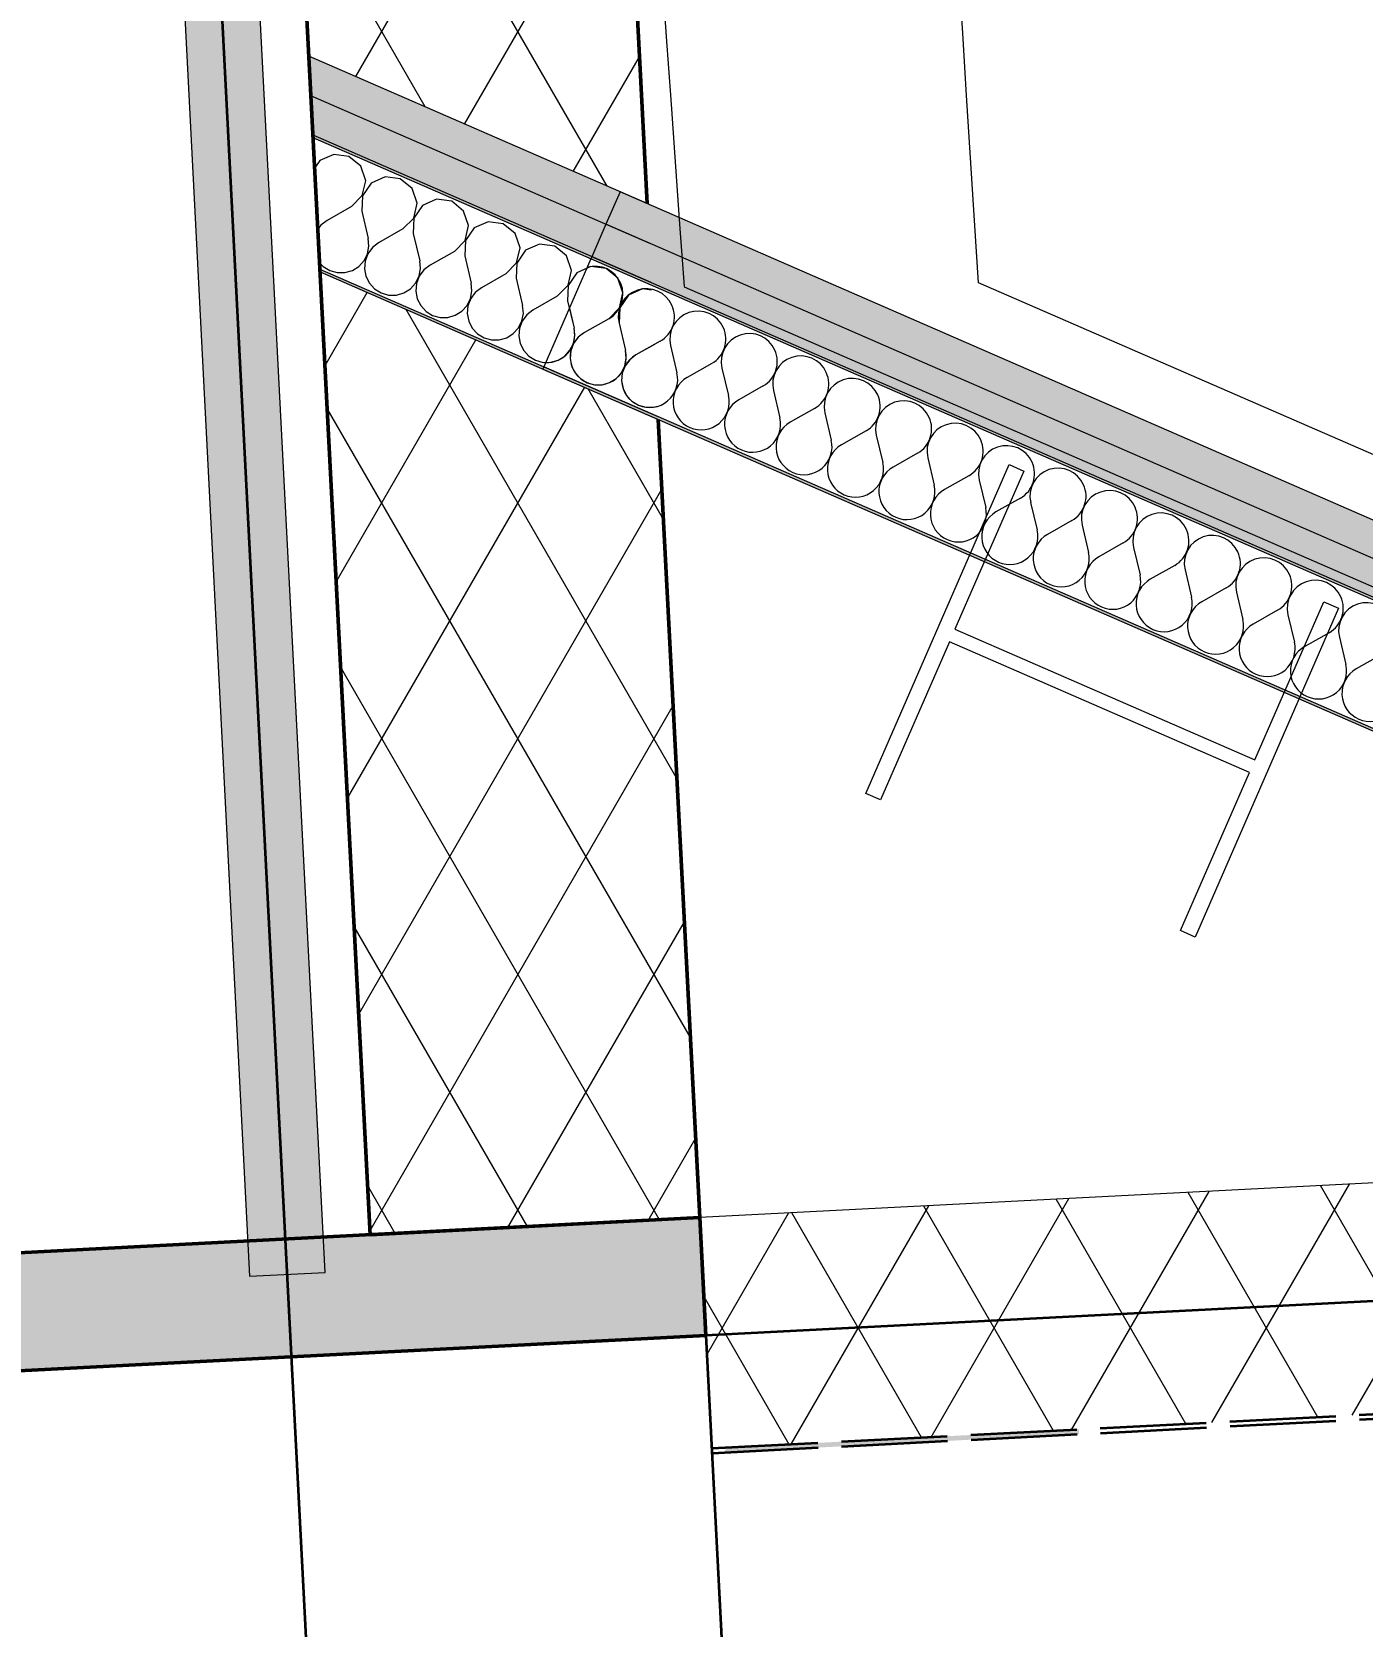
# Model space of a CAD drawing. Header units: millimetres. Extents: x -99530 to 90294, y -97212 to 56397.
# Drawn here: x -45297 to -44733, y -60276 to -59600 of the extents above; entities that cross this region are included whole.
import ezdxf
from ezdxf.enums import TextEntityAlignment as Align

# ---------------------------------------------------------------- set-up
doc = ezdxf.new("R2010")
doc.units = ezdxf.units.MM
doc.header["$MEASUREMENT"] = 0
doc.linetypes.add('Hidden Line', pattern=[55, 45, -10])
for name, color, linetype, lineweight in [('0_Pen_No__150', 7, 'Continuous', 0), ('A-25-M_Wall_Int_Pen_No__193', 7, 'Continuous', 18), ('A-25-M_Wall_Int_Pen_No__195', 7, 'Continuous', 35), ('A-25-M_Wall_Int_Pen_No__4', 7, 'Continuous', 20), ('COLUMN.IFC Import_Pen_No__2', 8, 'Continuous', 15), ('New_A-20-M_Floor_Slab_Pen_No__89', 8, 'Continuous', 20), ('New_A-25-M_Curtain_Wall_Pen_No__1', 7, 'Continuous', 13), ('New_A-25-M_Wall_Ext_Pen_No__1', 7, 'Continuous', 13), ('New_A-25-M_Wall_Ext_Pen_No__150', 7, 'Continuous', 0), ('New_A-25-M_Wall_Int_Pen_No__1', 7, 'Continuous', 13), ('New_A-25-M_Wall_Int_Pen_No__150', 7, 'Continuous', 0), ('New_A-95-D_Dim_Grid.Dim_Pen_No__4', 7, 'Continuous', 20), ('New_ArchiCAD Zone Stamps_Pen_No__6', 7, 'Continuous', 35)]:
    doc.layers.add(name, color=color, linetype=linetype, lineweight=lineweight)
for name, color, linetype in [('A-25-M_Wall_Ext', 7, 'Continuous'), ('A-25-M_Wall_Int', 7, 'Continuous'), ('COLUMN.IFC Import', 7, 'Continuous'), ('New_A-05-M_Gross_Int_Circulation', 7, 'Continuous'), ('New_A-20-M_Floor_Slab', 7, 'Continuous'), ('New_A-20-M_Hard_Landscape', 7, 'Continuous'), ('New_A-25-M_Curtain_Wall', 7, 'Continuous'), ('New_A-25-M_Wall_Int', 7, 'Continuous'), ('New_A-95-D_Dim_Grid.Dim', 7, 'Continuous')]:
    doc.layers.add(name, color=color, linetype=linetype)
for name, color, linetype, lineweight, true_color in [('A-25-M_Wall_Ext_Pen_No__107', 7, 'Continuous', 15, 0xa6a6a6), ('A-25-M_Wall_Ext_Pen_No__27', 7, 'Continuous', 50, 0x2a2a2a), ('A-25-M_Wall_Int_Pen_No__107', 7, 'Continuous', 15, 0xa6a6a6), ('New_A-05-M_Gross_Int_Circulation_Pen_No__74', 7, 'Continuous', 20, 0x606060), ('New_A-20-M_Hard_Landscape_Pen_No__53', 7, 'Continuous', 35, 0x444444), ('New_A-25-M_Curtain_Wall_Pen_No__144', 7, 'Continuous', 0, 0xc8c8c8), ('New_A-25-M_Curtain_Wall_Pen_No__165', 7, 'Continuous', 0, 0x006060), ('New_A-25-M_Curtain_Wall_Pen_No__27', 7, 'Continuous', 50, 0x2a2a2a), ('New_A-25-M_Wall_Ext_Pen_No__107', 7, 'Continuous', 15, 0xa6a6a6), ('New_A-25-M_Wall_Ext_Pen_No__81', 7, 'Continuous', 20, 0x6a6a6a), ('New_A-25-M_Wall_Int_Pen_No__107', 7, 'Continuous', 15, 0xa6a6a6), ('New_A-25-M_Wall_Int_Pen_No__81', 7, 'Continuous', 20, 0x6a6a6a)]:
    doc.layers.add(name, color=color, linetype=linetype, lineweight=lineweight, true_color=true_color)
doc.styles.add('GENERATED_STYLE_1', font='')
doc.styles.add('GENERATED_STYLE_3', font='')
doc.styles.add('GENERATED_STYLE_4', font='')
doc.styles.get('GENERATED_STYLE_1').set_extended_font_data('Arial', bold=True)
doc.styles.get('GENERATED_STYLE_3').set_extended_font_data('Arial')
doc.styles.get('GENERATED_STYLE_4').set_extended_font_data('Swis721 BT')
doc.dimstyles.new('GENERATED_STYLE__2', dxfattribs={"dimtxt": 300, "dimasz": 95, "dimexe": 0.18, "dimexo": 0, "dimgap": 0.09, "dimtad": 1, "dimdec": 0, "dimzin": 0, "dimdsep": 46, "dimtxsty": 'GENERATED_STYLE_4', "dimblk": 'ARROWHEAD_2', "dimblk1": 'ARROWHEAD_2', "dimblk2": 'ARROWHEAD_2', "dimcen": 0.09, "dimclrd": 7, "dimclre": 7, "dimclrt": 7, "dimadec": 0, "dimazin": 0, "dimtfac": 1, "dimtdec": 4, "dimtmove": 0, "dimatfit": 3, "dimfxl": 1, "dimtolj": 1, "dimtzin": 0, "dimarcsym": 0})
pattern_1 = [(60, (0, 0), (-43.30127, 25), []), (120, (0, 0), (43.30127, 25), [])]

# ---------------------------------------------------------------- blocks, each defined once
blk = doc.blocks.new('catering seating and servery_INB 0113_3_1', base_point=(-33684.23, -45971.89))
at = {"layer": 'New_A-05-M_Gross_Int_Circulation_Pen_No__74', "linetype": 'Continuous'}
blk.add_line((-45020.49, -59708.19), (-38675.33, -62474.85), dxfattribs=at)
blk.add_arc((-8852.32, -57066.28), 36264.53, 173.442721, 184.177753, dxfattribs=at)
at = {"layer": 'New_ArchiCAD Zone Stamps_Pen_No__6'}
for tag, height, style, p in [('ROOM_NAME', 250, 'GENERATED_STYLE_1', (-35355.98, -44046.47)), ('zoneNameLine2', 250, 'GENERATED_STYLE_1', (-35544.41, -44478.6)), ('ROOM_NUMBER', 200, 'GENERATED_STYLE_3', (-35732.84, -44899.31)), ('measuredAreaCode', 200, 'GENERATED_STYLE_3', (-35889.87, -45259.42)), ('DUMMY_649', 200, 'GENERATED_STYLE_3', (-35582.47, -45393.46)), ('DUMMY_650', 200, 'GENERATED_STYLE_3', (-34953.29, -45667.81)), ('DUMMY_651', 133.33, 'GENERATED_STYLE_3', (-34674, -45774.36))]:
    blk.add_attdef(tag, text='', height=height, rotation=336.44041, dxfattribs=dict(at, style=style)).set_placement(p, align=Align.TOP_LEFT)
blk = doc.blocks.new('Mesh_2_1', base_point=(-42312.96, -61137.43))
at = {"layer": 'New_A-20-M_Hard_Landscape_Pen_No__53', "linetype": 'Continuous', "flags": 128}
blk.add_lwpolyline([(-42312.96, -61137.43), (-44611.59, -60132.63), (-45011.26, -60153.1), (-44779.44, -64647.12, 0.101309), (-40900.75, -69852.74, -0.324783), (-40933.13, -67038.12, -0.084886), (-41989.51, -63759.27, -0.016705)], format="xyb", close=True, dxfattribs=at)
blk = doc.blocks.new('Mesh_6_1', base_point=(-56628.5, -71821.01))
at = {"layer": 'New_A-20-M_Hard_Landscape_Pen_No__53', "linetype": 'Continuous', "flags": 128}
blk.add_lwpolyline([(-17579.25, -76160.81, -0.138824), (-37194.67, -72335.54, -0.171752), (-44779.44, -64647.12), (-44956.5, -64631.22), (-45033.77, -63133.21), (-45111.04, -61635.21), (-45188.32, -60137.2), (-45265.59, -58639.19), (-51572.37, -58963.59), (-51262.87, -64980.68), (-51262.87, -67160.22, -0.478648), (-56628.5, -71821.01), (-57422.25, -73632.31), (-50733.29, -76386.27), (-45824.1, -78214.16), (-37862.26, -79362.98), (-25566.81, -79831.65)], format="xyb", dxfattribs=at)
blk = doc.blocks.new('Slab_56_1', base_point=(-44734.13, -52924.74))
at = {"layer": 'New_A-20-M_Floor_Slab_Pen_No__89', "linetype": 'Continuous', "flags": 128}
blk.add_lwpolyline([(-44734.13, -52924.74), (-44734.3, -52924.72, -0.179811), (-34721.45, -33027.69), (-34721.92, -33027.18), (-25959.6, -24873.2), (-20981.62, -27043.85), (-17009.56, -17934.66), (-17703.34, -17189.12), (-11222.85, -11158.55), (-10852.64, -11556.37), (-2918.66, -4173.23), (921.42, -599.75), (3259.49, -1619.27), (2636.44, -2195.91), (2144.41, -3324.28), (-4596.33, -18782.94), (-10337.07, -31948.28), (-13252.03, -30677.22), (-20095.26, -46371.16, -0.415568), (-30017.22, -50195.91), (-38341.96, -69287.69, -0.234037), (-41521.39, -64901.11, -0.022084), (-42146.95, -60901.38), (-44895.69, -59706.59, -0.043731)], format="xyb", close=True, dxfattribs=at)
blk = doc.blocks.new('Curtain Wall_21_1')
at = {"layer": 'New_A-25-M_Curtain_Wall_Pen_No__144', "linetype": 'Continuous'}
blk.add_hatch(color=256, dxfattribs=at).paths.add_polyline_path([(-45505.19, -60128.51), (-45502.61, -60178.44), (-45011.26, -60153.1), (-45013.84, -60103.16)])
at = {"layer": 'New_A-25-M_Curtain_Wall_Pen_No__165', "linetype": 'Continuous', "lineweight": 0, "true_color": 0x001818}
blk.add_hatch(color=168, dxfattribs=at).paths.add_polyline_path([(-45280.8, -58654.99), (-45204.81, -60128.04), (-45172.85, -60126.39), (-45248.84, -58653.35)])
at = {"layer": 'New_A-25-M_Curtain_Wall_Pen_No__1', "linetype": 'Continuous'}
for p, q in [((-45172.85, -60126.39), (-45248.84, -58653.35)), ((-45280.8, -58654.99), (-45204.81, -60128.04)), ((-45204.81, -60128.04), (-45172.85, -60126.39))]:
    blk.add_line(p, q, dxfattribs=at)
at = {"layer": 'New_A-25-M_Curtain_Wall_Pen_No__27', "linetype": 'Continuous'}
for p, q in [((-45013.84, -60103.16), (-45505.19, -60128.51)), ((-45011.26, -60153.1), (-45013.84, -60103.16)), ((-45502.61, -60178.44), (-45011.26, -60153.1))]:
    blk.add_line(p, q, dxfattribs=at)
blk = doc.blocks.new('*X737')
at = {"layer": 'New_A-25-M_Wall_Int_Pen_No__150', "linetype": 'Continuous'}
for p, q in [((-45069.19, -59717.31), (-45067.19, -59725.75)), ((-45052.48, -59721.78), (-45062.83, -59727.65)), ((-45048.11, -59723.68), (-45045.37, -59735.26)), ((-45030.65, -59731.29), (-45041, -59737.17)), ((-45026.28, -59733.19), (-45023.54, -59744.78)), ((-45008.82, -59740.81), (-45019.18, -59746.68)), ((-45004.46, -59742.71), (-45001.72, -59754.29)), ((-44987, -59750.32), (-44997.35, -59756.2)), ((-44982.63, -59752.22), (-44979.89, -59763.81)), ((-44965.17, -59759.84), (-44975.53, -59765.71)), ((-44960.81, -59761.74), (-44958.07, -59773.32)), ((-44943.35, -59769.35), (-44953.7, -59775.23)), ((-44938.98, -59771.25), (-44936.24, -59782.84)), ((-44921.52, -59778.87), (-44931.88, -59784.74)), ((-44917.16, -59780.77), (-44914.42, -59792.35)), ((-44899.7, -59788.38), (-44910.05, -59794.26)), ((-44895.33, -59790.29), (-44892.59, -59801.87)), ((-44877.87, -59797.9), (-44888.23, -59803.77)), ((-44873.51, -59799.8), (-44870.76, -59811.39)), ((-44856.05, -59807.41), (-44866.4, -59813.29)), ((-44851.68, -59809.32), (-44848.94, -59820.9)), ((-44834.22, -59816.93), (-44844.57, -59822.8)), ((-44829.86, -59818.83), (-44827.11, -59830.42)), ((-44812.39, -59826.44), (-44822.75, -59832.32)), ((-44808.03, -59828.35), (-44805.29, -59839.93)), ((-44790.57, -59835.96), (-44800.92, -59841.83)), ((-44786.2, -59837.86), (-44783.46, -59849.45)), ((-44768.74, -59845.47), (-44779.1, -59851.35)), ((-44764.38, -59847.38), (-44761.64, -59858.96)), ((-44746.92, -59854.99), (-44757.27, -59860.87)), ((-44742.55, -59856.89), (-44739.81, -59868.48)), ((-44725.09, -59864.5), (-44735.45, -59870.38)), ((-44720.73, -59866.41), (-44717.99, -59877.99)), ((-44703.27, -59874.02), (-44713.62, -59879.9)), ((-44698.9, -59875.92), (-44696.16, -59887.51)), ((-44681.44, -59883.54), (-44691.8, -59889.41)), ((-44677.08, -59885.44), (-44674.34, -59897.02)), ((-44659.62, -59893.05), (-44669.97, -59898.93)), ((-44655.25, -59894.95), (-44652.51, -59906.54)), ((-44637.79, -59902.57), (-44648.14, -59908.44)), ((-44633.43, -59904.47), (-44630.68, -59916.05)), ((-44615.97, -59912.08), (-44626.32, -59917.96)), ((-44611.6, -59913.98), (-44608.86, -59925.57)), ((-44594.14, -59921.6), (-44604.49, -59927.47)), ((-44589.77, -59923.5), (-44587.03, -59935.08)), ((-44572.31, -59931.11), (-44582.67, -59936.99)), ((-44567.95, -59933.01), (-44565.21, -59944.6)), ((-44550.49, -59940.63), (-44560.84, -59946.5)), ((-44546.12, -59942.53), (-44543.38, -59954.11)), ((-44528.66, -59950.14), (-44539.02, -59956.02)), ((-44524.3, -59952.05), (-44521.56, -59963.63)), ((-44512.69, -59962.98), (-44517.19, -59965.53))]:
    blk.add_line(p, q, dxfattribs=at)
for centre, start, end in [((-45058.35, -59711.42), 299.57428, 106.0325), ((-45036.53, -59720.94), 299.57428, 193.31407), ((-45014.7, -59730.45), 299.57428, 193.31407), ((-45078.78, -59728.49), 267.71244, 13.31407), ((-45056.95, -59738), 119.57428, 246.44418), ((-44992.87, -59739.97), 299.57428, 193.31407), ((-45056.95, -59738), 246.44418, 13.31407), ((-45035.13, -59747.52), 119.57428, 246.44418), ((-44971.05, -59749.48), 299.57428, 193.31407), ((-45035.13, -59747.52), 246.44418, 13.31407), ((-45013.3, -59757.04), 119.57428, 246.44418), ((-44949.22, -59759), 299.57428, 193.31407), ((-45013.3, -59757.04), 246.44418, 13.31407), ((-44991.48, -59766.55), 119.57428, 246.44418), ((-44927.4, -59768.51), 299.57428, 193.31407), ((-44991.48, -59766.55), 246.44418, 13.31407), ((-44969.65, -59776.07), 119.57428, 246.44418), ((-44905.57, -59778.03), 299.57428, 193.31407), ((-44969.65, -59776.07), 246.44418, 13.31407), ((-44947.83, -59785.58), 119.57428, 246.44418), ((-44883.75, -59787.54), 299.57428, 193.31407), ((-44947.83, -59785.58), 246.44418, 13.31407), ((-44926, -59795.1), 119.57428, 246.44418), ((-44861.92, -59797.06), 299.57428, 193.31407), ((-44926, -59795.1), 246.44418, 13.31407), ((-44904.17, -59804.61), 119.57428, 246.44418), ((-44840.1, -59806.57), 299.57428, 193.31407), ((-44904.17, -59804.61), 246.44418, 13.31407), ((-44882.35, -59814.13), 119.57428, 246.44418), ((-44818.27, -59816.09), 299.57428, 193.31407), ((-44882.35, -59814.13), 246.44418, 13.31407), ((-44860.52, -59823.64), 119.57428, 246.44418), ((-44796.44, -59825.61), 299.57428, 193.31407), ((-44860.52, -59823.64), 246.44418, 13.31407), ((-44838.7, -59833.16), 119.57428, 246.44418), ((-44774.62, -59835.12), 299.57428, 193.31407), ((-44838.7, -59833.16), 246.44418, 13.31407), ((-44816.87, -59842.67), 119.57428, 246.44418), ((-44752.79, -59844.64), 299.57428, 193.31407), ((-44816.87, -59842.67), 246.44418, 13.31407), ((-44795.05, -59852.19), 119.57428, 246.44418), ((-44730.97, -59854.15), 299.57428, 193.31407), ((-44795.05, -59852.19), 246.44418, 13.31407), ((-44773.22, -59861.7), 119.57428, 246.44418), ((-44709.14, -59863.67), 299.57428, 193.31407), ((-44773.22, -59861.7), 246.44418, 13.31407), ((-44751.4, -59871.22), 119.57428, 246.44418), ((-44687.32, -59873.18), 299.57428, 193.31407), ((-44751.4, -59871.22), 246.44418, 13.31407), ((-44729.57, -59880.73), 119.57428, 246.44418), ((-44665.49, -59882.7), 299.57428, 193.31407), ((-44729.57, -59880.73), 246.44418, 13.31407), ((-44707.75, -59890.25), 119.57428, 246.44418), ((-44643.67, -59892.21), 299.57428, 193.31407), ((-44707.75, -59890.25), 246.44418, 13.31407), ((-44685.92, -59899.76), 119.57428, 246.44418), ((-44621.84, -59901.73), 299.57428, 193.31407), ((-44685.92, -59899.76), 246.44418, 13.31407), ((-44664.09, -59909.28), 119.57428, 246.44418), ((-44600.02, -59911.24), 299.57428, 193.31407), ((-44664.09, -59909.28), 246.44418, 13.31407), ((-44642.27, -59918.8), 119.57428, 246.44418), ((-44578.19, -59920.76), 299.57428, 193.31407), ((-44642.27, -59918.8), 246.44418, 13.31407), ((-44620.44, -59928.31), 119.57428, 246.44418), ((-44556.36, -59930.27), 299.57428, 193.31407), ((-44620.44, -59928.31), 246.44418, 13.31407), ((-44598.62, -59937.83), 119.57428, 246.44418), ((-44534.54, -59939.79), 299.57428, 193.31407), ((-44598.62, -59937.83), 246.44418, 13.31407), ((-44576.79, -59947.34), 119.57428, 246.44418), ((-44512.71, -59949.3), 39.01197, 193.31407), ((-44576.79, -59947.34), 246.44418, 13.31407), ((-44554.97, -59956.86), 119.57428, 246.44418), ((-44554.97, -59956.86), 246.44418, 13.31407), ((-44533.14, -59966.37), 119.57428, 246.44418), ((-44533.14, -59966.37), 246.44418, 13.31407), ((-44511.32, -59975.89), 119.57428, 213.80823)]:
    blk.add_arc(centre, 11.9, start, end, dxfattribs=at)
blk = doc.blocks.new('Wall_206_1', base_point=(-38372.79, -62578.03))
at = {"layer": 'New_A-25-M_Wall_Int_Pen_No__107', "linetype": 'Continuous'}
for points in [[(-45047.68, -59667.97), (-45053.68, -59681.72), (-44496.06, -59924.83), (-44490.06, -59911.07)], [(-45053.68, -59681.72), (-45059.67, -59695.47), (-44502.05, -59938.58), (-44496.06, -59924.83)]]:
    blk.add_hatch(color=256, dxfattribs=at).paths.add_polyline_path(points)
at = {"layer": 'New_A-25-M_Wall_Int_Pen_No__81', "linetype": 'Continuous', "lineweight": 0, "true_color": 0x353535}
for points in [[(-45059.67, -59695.47), (-45060.07, -59696.39), (-44502.45, -59939.49), (-44502.05, -59938.58)], [(-44597.61, -59952.55), (-45080.05, -59742.22), (-45080.45, -59743.14), (-44598.01, -59953.47)]]:
    blk.add_hatch(color=250, dxfattribs=at).paths.add_polyline_path(points)
at = {"layer": 'New_A-25-M_Wall_Int_Pen_No__1', "linetype": 'Continuous'}
for p, q in [((-44496.06, -59924.83), (-45053.68, -59681.72)), ((-44502.05, -59938.58), (-45059.67, -59695.47)), ((-44502.45, -59939.49), (-45060.07, -59696.39)), ((-44597.61, -59952.55), (-45080.05, -59742.22))]:
    blk.add_line(p, q, dxfattribs=at)
at = {"layer": 'New_A-25-M_Wall_Int_Pen_No__1', "linetype": 'Continuous', "flags": 128}
for points in [[(-45047.68, -59667.97), (-45053.68, -59681.72)], [(-44490.06, -59911.07), (-45047.68, -59667.97)], [(-45053.68, -59681.72), (-45059.67, -59695.47)], [(-45059.67, -59695.47), (-45060.07, -59696.39)], [(-45060.07, -59696.39), (-45080.05, -59742.22)], [(-45080.05, -59742.22), (-45080.45, -59743.14)], [(-45080.45, -59743.14), (-44598.01, -59953.47)]]:
    blk.add_lwpolyline(points, dxfattribs=at)
at = {"layer": 'New_A-25-M_Wall_Int', "color": 250, "lineweight": 50, "true_color": 0x2a2a2a}
blk.add_blockref('*X737', (0, 0), dxfattribs=at)
blk = doc.blocks.new('*X1062')
at = {"layer": 'A-25-M_Wall_Int_Pen_No__107', "linetype": 'Continuous'}
for points in [[(-44609.7, -60180.45), (-44703.01, -60185.26), (-44703.01, -60187.26), (-44608.37, -60182.38)], [(-45003.01, -60202.74), (-44853.01, -60195), (-44853.01, -60193), (-45003.01, -60200.74)]]:
    blk.add_hatch(color=256, dxfattribs=at).paths.add_polyline_path(points)
blk = doc.blocks.new('Wall_450_1', base_point=(-45008.64, -60203.03))
at = {"layer": 'A-25-M_Wall_Int_Pen_No__107', "linetype": 'Continuous'}
h = blk.add_hatch(dxfattribs=at)
h.set_pattern_fill('Batt_Insulation_0001', color=256, style=0, pattern_type=2)
h.set_pattern_definition(pattern_1)
h.paths.add_polyline_path([(-45008.74, -60201.03), (-44609.7, -60180.45), (-44675.3, -60085.7), (-45013.79, -60103.16)])
at = {"layer": 'A-25-M_Wall_Int_Pen_No__193', "linetype": 'Continuous', "flags": 128}
for points in [[(-45008.74, -60201.03), (-45013.79, -60103.16)], [(-45008.64, -60203.03), (-45008.74, -60201.03)]]:
    blk.add_lwpolyline(points, dxfattribs=at)
at = {"layer": 'A-25-M_Wall_Int_Pen_No__195', "linetype": 'Hidden Line'}
blk.add_line((-45008.74, -60201.03), (-44609.7, -60180.45), dxfattribs=at)
at = {"layer": 'A-25-M_Wall_Int_Pen_No__195', "linetype": 'Hidden Line', "flags": 128}
blk.add_lwpolyline([(-45008.64, -60203.03), (-44608.37, -60182.38)], dxfattribs=at)
at = {"layer": 'A-25-M_Wall_Int_Pen_No__4', "linetype": 'Continuous', "flags": 128}
blk.add_lwpolyline([(-44675.3, -60085.7), (-45013.79, -60103.16)], dxfattribs=at)
at = {"layer": 'A-25-M_Wall_Int', "color": 250, "lineweight": 50, "true_color": 0x2a2a2a}
blk.add_blockref('*X1062', (0, 0), dxfattribs=at)
blk = doc.blocks.new('*X1072')
at = {"layer": 'New_A-25-M_Wall_Ext_Pen_No__150', "linetype": 'Continuous'}
for p, q in [((-45177.42, -59653.7), (-45177.43, -59653.68)), ((-45177.42, -59653.73), (-45177.42, -59653.7)), ((-45175.11, -59654.71), (-45177.21, -59657.79)), ((-45169.17, -59652.06), (-45175.11, -59654.71)), ((-45162.72, -59652.93), (-45169.17, -59652.06)), ((-45157.69, -59657.06), (-45162.72, -59652.93)), ((-45155.59, -59663.22), (-45157.69, -59657.06)), ((-45147.34, -59661.58), (-45153.29, -59664.22)), ((-45140.9, -59662.45), (-45147.34, -59661.58)), ((-45157.04, -59669.56), (-45155.59, -59663.22)), ((-45153.29, -59664.22), (-45156.95, -59669.6)), ((-45135.87, -59666.58), (-45140.9, -59662.45)), ((-45133.76, -59672.74), (-45135.87, -59666.58)), ((-45161.6, -59674.2), (-45171.96, -59680.07)), ((-45161.6, -59674.2), (-45157.04, -59669.56)), ((-45156.95, -59669.6), (-45157.24, -59676.1)), ((-45135.21, -59679.08), (-45133.76, -59672.74)), ((-45131.46, -59673.74), (-45135.12, -59679.12)), ((-45125.52, -59671.09), (-45131.46, -59673.74)), ((-45119.07, -59671.96), (-45125.52, -59671.09)), ((-45114.04, -59676.09), (-45119.07, -59671.96)), ((-45174.56, -59682.07), (-45175.86, -59683.81)), ((-45171.96, -59680.07), (-45174.56, -59682.07)), ((-45157.24, -59676.1), (-45154.5, -59687.69)), ((-45139.78, -59683.71), (-45135.21, -59679.08)), ((-45135.12, -59679.12), (-45135.41, -59685.62)), ((-45111.94, -59682.25), (-45114.04, -59676.09)), ((-45113.39, -59688.59), (-45111.94, -59682.25)), ((-45103.69, -59680.61), (-45109.63, -59683.26)), ((-45097.24, -59681.48), (-45103.69, -59680.61)), ((-45092.22, -59685.61), (-45097.24, -59681.48)), ((-45154.19, -59690.96), (-45154.5, -59687.69)), ((-45139.78, -59683.71), (-45150.13, -59689.59)), ((-45135.41, -59685.62), (-45132.67, -59697.2)), ((-45117.95, -59693.23), (-45113.39, -59688.59)), ((-45113.3, -59688.63), (-45113.59, -59695.13)), ((-45109.63, -59683.26), (-45113.3, -59688.63)), ((-45090.11, -59691.77), (-45092.22, -59685.61)), ((-45156.24, -59697.13), (-45154.79, -59694.19)), ((-45154.7, -59694.23), (-45155.86, -59697.3)), ((-45154.79, -59694.19), (-45154.19, -59690.96)), ((-45152.74, -59691.59), (-45154.7, -59694.23)), ((-45150.13, -59689.59), (-45152.74, -59691.59)), ((-45117.95, -59693.23), (-45128.31, -59699.11)), ((-45113.59, -59695.13), (-45110.85, -59706.72)), ((-45091.56, -59698.11), (-45090.11, -59691.77)), ((-45087.81, -59692.77), (-45091.47, -59698.15)), ((-45081.87, -59690.12), (-45087.81, -59692.77)), ((-45075.42, -59690.99), (-45081.87, -59690.12)), ((-45070.39, -59695.12), (-45075.42, -59690.99)), ((-45068.29, -59701.28), (-45070.39, -59695.12)), ((-45175.12, -59698.02), (-45173.64, -59699.63)), ((-45173.64, -59699.63), (-45170.84, -59701.34)), ((-45170.84, -59701.34), (-45167.68, -59702.23)), ((-45167.68, -59702.23), (-45164.39, -59702.21)), ((-45164.39, -59702.21), (-45161.23, -59701.3)), ((-45161.23, -59701.3), (-45158.45, -59699.56)), ((-45158.45, -59699.56), (-45156.24, -59697.13)), ((-45155.86, -59697.3), (-45156.14, -59700.57)), ((-45156.14, -59700.57), (-45155.52, -59703.79)), ((-45132.96, -59703.7), (-45132.36, -59700.47)), ((-45130.91, -59701.1), (-45132.87, -59703.74)), ((-45132.36, -59700.47), (-45132.67, -59697.2)), ((-45128.31, -59699.11), (-45130.91, -59701.1)), ((-45096.13, -59702.74), (-45091.56, -59698.11)), ((-45091.47, -59698.15), (-45091.76, -59704.65)), ((-45069.74, -59707.62), (-45068.29, -59701.28)), ((-45065.98, -59702.29), (-45069.65, -59707.66)), ((-45060.04, -59699.64), (-45065.98, -59702.29)), ((-45053.59, -59700.51), (-45060.04, -59699.64)), ((-45048.57, -59704.64), (-45053.59, -59700.51)), ((-45155.52, -59703.79), (-45154.04, -59706.73)), ((-45154.04, -59706.73), (-45151.81, -59709.14)), ((-45151.81, -59709.14), (-45149.01, -59710.86)), ((-45139.41, -59710.82), (-45136.62, -59709.08)), ((-45136.62, -59709.08), (-45134.42, -59706.65)), ((-45134.42, -59706.65), (-45132.96, -59703.7)), ((-45134.04, -59706.81), (-45134.32, -59710.08)), ((-45132.87, -59703.74), (-45134.04, -59706.81)), ((-45110.54, -59709.99), (-45110.85, -59706.72)), ((-45106.48, -59708.62), (-45109.09, -59710.62)), ((-45096.13, -59702.74), (-45106.48, -59708.62)), ((-45091.76, -59704.65), (-45089.02, -59716.23)), ((-45074.3, -59712.26), (-45069.74, -59707.62)), ((-45069.65, -59707.66), (-45069.94, -59714.16)), ((-45046.46, -59710.8), (-45048.57, -59704.64)), ((-45038.22, -59709.15), (-45044.16, -59711.8)), ((-45034.32, -59709.68), (-45038.22, -59709.15)), ((-45149.01, -59710.86), (-45145.85, -59711.74)), ((-45145.85, -59711.74), (-45142.57, -59711.73)), ((-45142.57, -59711.73), (-45139.41, -59710.82)), ((-45134.32, -59710.08), (-45133.7, -59713.31)), ((-45133.7, -59713.31), (-45132.21, -59716.24)), ((-45112.59, -59716.16), (-45111.13, -59713.22)), ((-45111.05, -59713.26), (-45112.21, -59716.33)), ((-45111.13, -59713.22), (-45110.54, -59709.99)), ((-45109.09, -59710.62), (-45111.05, -59713.26)), ((-45074.3, -59712.26), (-45084.65, -59718.14)), ((-45069.94, -59714.16), (-45067.19, -59725.75)), ((-45047.91, -59717.14), (-45046.46, -59710.8)), ((-45044.16, -59711.8), (-45047.82, -59717.18)), ((-45132.21, -59716.24), (-45129.99, -59718.66)), ((-45129.99, -59718.66), (-45127.19, -59720.37)), ((-45127.19, -59720.37), (-45124.02, -59721.26)), ((-45124.02, -59721.26), (-45120.74, -59721.24)), ((-45120.74, -59721.24), (-45117.58, -59720.33)), ((-45117.58, -59720.33), (-45114.8, -59718.59)), ((-45114.8, -59718.59), (-45112.59, -59716.16)), ((-45112.21, -59716.33), (-45112.49, -59719.6)), ((-45112.49, -59719.6), (-45111.87, -59722.82)), ((-45111.87, -59722.82), (-45110.39, -59725.76)), ((-45090.77, -59725.68), (-45089.31, -59722.73)), ((-45089.22, -59722.77), (-45090.39, -59725.84)), ((-45089.31, -59722.73), (-45088.71, -59719.5)), ((-45087.26, -59720.14), (-45089.22, -59722.77)), ((-45088.71, -59719.5), (-45089.02, -59716.23)), ((-45084.65, -59718.14), (-45087.26, -59720.14)), ((-45052.48, -59721.78), (-45062.83, -59727.65)), ((-45052.48, -59721.78), (-45047.91, -59717.14)), ((-45047.82, -59717.18), (-45048.11, -59723.68)), ((-45110.39, -59725.76), (-45108.16, -59728.17)), ((-45108.16, -59728.17), (-45105.36, -59729.89)), ((-45095.76, -59729.85), (-45092.97, -59728.11)), ((-45092.97, -59728.11), (-45090.77, -59725.68)), ((-45090.39, -59725.84), (-45090.67, -59729.11)), ((-45090.67, -59729.11), (-45090.04, -59732.34)), ((-45067.48, -59732.25), (-45066.89, -59729.02)), ((-45065.43, -59729.65), (-45067.39, -59732.29)), ((-45066.89, -59729.02), (-45067.19, -59725.75)), ((-45062.83, -59727.65), (-45065.43, -59729.65)), ((-45048.11, -59723.68), (-45045.37, -59735.26)), ((-45105.36, -59729.89), (-45102.2, -59730.77)), ((-45102.2, -59730.77), (-45098.91, -59730.76)), ((-45098.91, -59730.76), (-45095.76, -59729.85)), ((-45090.04, -59732.34), (-45088.56, -59735.27)), ((-45088.56, -59735.27), (-45086.34, -59737.69)), ((-45071.15, -59737.63), (-45068.94, -59735.19)), ((-45068.94, -59735.19), (-45067.48, -59732.25)), ((-45068.56, -59735.36), (-45068.84, -59738.63)), ((-45067.39, -59732.29), (-45068.56, -59735.36)), ((-45045.06, -59738.53), (-45045.37, -59735.26)), ((-45033.12, -59732.69), (-45041, -59737.17)), ((-45086.34, -59737.69), (-45083.54, -59739.4)), ((-45083.54, -59739.4), (-45080.37, -59740.29)), ((-45080.37, -59740.29), (-45077.09, -59740.27)), ((-45077.09, -59740.27), (-45073.93, -59739.36)), ((-45073.93, -59739.36), (-45071.15, -59737.63)), ((-45068.84, -59738.63), (-45068.22, -59741.85)), ((-45068.22, -59741.85), (-45066.74, -59744.79)), ((-45047.11, -59744.71), (-45045.66, -59741.76)), ((-45045.57, -59741.8), (-45046.73, -59744.87)), ((-45045.66, -59741.76), (-45045.06, -59738.53)), ((-45043.61, -59739.17), (-45045.57, -59741.8)), ((-45041, -59737.17), (-45043.61, -59739.17)), ((-45066.74, -59744.79), (-45064.51, -59747.2)), ((-45064.51, -59747.2), (-45061.71, -59748.92)), ((-45061.71, -59748.92), (-45058.55, -59749.8)), ((-45058.55, -59749.8), (-45055.26, -59749.79)), ((-45055.26, -59749.79), (-45052.11, -59748.88)), ((-45052.11, -59748.88), (-45049.32, -59747.14)), ((-45049.32, -59747.14), (-45047.11, -59744.71)), ((-45046.73, -59744.87), (-45047.02, -59748.14)), ((-45047.02, -59748.14), (-45046.39, -59751.37)), ((-45046.39, -59751.37), (-45044.91, -59754.3)), ((-45044.91, -59754.3), (-45042.69, -59756.72)), ((-45042.69, -59756.72), (-45039.89, -59758.43)), ((-45039.89, -59758.43), (-45036.72, -59759.32)), ((-45036.72, -59759.32), (-45033.44, -59759.3)), ((-45033.44, -59759.3), (-45031.76, -59758.82))]:
    blk.add_line(p, q, dxfattribs=at)
blk = doc.blocks.new('Wall_455_1', base_point=(-45013.84, -60103.16))
at = {"layer": 'A-25-M_Wall_Ext_Pen_No__107', "linetype": 'Continuous'}
h = blk.add_hatch(dxfattribs=at)
h.set_pattern_fill('Batt_Insulation_0001', color=256, style=0, pattern_type=2)
h.set_pattern_definition(pattern_1)
h.paths.add_polyline_path([(-45036.23, -59672.96), (-45089.19, -58655.58), (-45229, -58662.85), (-45179.68, -59610.42)])
h = blk.add_hatch(dxfattribs=at)
h.set_pattern_fill('Batt_Insulation_0001', color=256, style=0, pattern_type=2)
h.set_pattern_definition(pattern_1)
h.paths.add_polyline_path([(-45174.91, -59701.95), (-45153.65, -60110.44), (-45013.84, -60103.16), (-45031.47, -59764.49)])
at = {"layer": 'New_A-25-M_Wall_Ext_Pen_No__107', "linetype": 'Continuous'}
for points in [[(-45035.36, -59689.7), (-45036.23, -59672.96), (-45179.68, -59610.42), (-45178.81, -59627.17)], [(-45034.49, -59706.45), (-45035.36, -59689.7), (-45178.81, -59627.17), (-45177.93, -59643.91)]]:
    blk.add_hatch(color=256, dxfattribs=at).paths.add_polyline_path(points)
at = {"layer": 'New_A-25-M_Wall_Ext_Pen_No__81', "linetype": 'Continuous', "lineweight": 0, "true_color": 0x353535}
for points in [[(-45034.43, -59707.56), (-45034.49, -59706.45), (-45177.93, -59643.91), (-45177.88, -59645.03)], [(-45031.47, -59764.49), (-45031.53, -59763.38), (-45174.97, -59700.84), (-45174.91, -59701.95)]]:
    blk.add_hatch(color=250, dxfattribs=at).paths.add_polyline_path(points)
at = {"layer": 'A-25-M_Wall_Ext_Pen_No__27', "linetype": 'Continuous', "flags": 128}
for points in [[(-45036.23, -59672.96), (-45089.19, -58655.58)], [(-45229, -58662.85), (-45153.65, -60110.44)], [(-45013.84, -60103.16), (-45031.47, -59764.49)], [(-45153.65, -60110.44), (-45013.84, -60103.16)]]:
    blk.add_lwpolyline(points, dxfattribs=at)
at = {"layer": 'New_A-25-M_Wall_Ext_Pen_No__1', "linetype": 'Continuous'}
for p, q in [((-45036.23, -59672.96), (-45179.68, -59610.42)), ((-45035.36, -59689.7), (-45178.81, -59627.17)), ((-45034.49, -59706.45), (-45177.93, -59643.91)), ((-45034.43, -59707.56), (-45177.88, -59645.03)), ((-45031.53, -59763.38), (-45174.97, -59700.84)), ((-45174.91, -59701.95), (-45031.47, -59764.49))]:
    blk.add_line(p, q, dxfattribs=at)
at = {"layer": 'A-25-M_Wall_Ext', "color": 250, "lineweight": 50, "true_color": 0x2a2a2a}
blk.add_blockref('*X1072', (0, 0), dxfattribs=at)
blk = doc.blocks.new('Column 173')
at = {"layer": 'COLUMN.IFC Import_Pen_No__2', "linetype": 'Continuous'}
for p, q in [((-76.1, 76.2), (76.1, 76.2)), ((-76.1, 69.4), (-76.1, 76.2)), ((76.1, 76.2), (76.1, 69.4)), ((-2.9, 69.4), (-76.1, 69.4)), ((-2.9, -69.4), (-2.9, 69.4)), ((2.9, 69.4), (2.9, -69.4)), ((76.1, 69.4), (2.9, 69.4)), ((-76.1, -69.4), (-2.9, -69.4)), ((-76.1, -76.2), (-76.1, -69.4)), ((2.9, -69.4), (76.1, -69.4)), ((76.1, -69.4), (76.1, -76.2)), ((76.1, -76.2), (-76.1, -76.2))]:
    blk.add_line(p, q, dxfattribs=at)
blk = doc.blocks.new('*D1798')
at = {"layer": 'New_A-95-D_Dim_Grid.Dim_Pen_No__4', "linetype": 'Continuous'}
for p, q in [((-38031.57, -56974.45), (-35766.87, -51780.79)), ((-38074.44, -56916.39), (-37988.7, -57032.51)), ((-37945.63, -57011.92), (-38117.5, -56936.98)), ((-39984.71, -61453.61), (-38031.57, -56974.45)), ((-40027.57, -61395.55), (-39941.84, -61511.67)), ((-39898.77, -61491.08), (-40070.64, -61416.14)), ((-40009.14, -61509.64), (-39984.71, -61453.61))]:
    blk.add_line(p, q, dxfattribs=at)
at = {"layer": 'New_A-95-D_Dim_Grid.Dim_Pen_No__4', "insert": (-39274.95, -59675.8), "char_height": 300, "attachment_point": 7, "rotation": 66.44041, "style": 'GENERATED_STYLE_4'}
blk.add_mtext('\\A1;{\\fSwis721 BT|b0|i0|c0|p34;4,886}', dxfattribs=at)
blk = doc.blocks.new('ARROWHEAD_2')
at = {"color": 0, "linetype": 'Continuous', "lineweight": 0}
for p, q in [((-0.3781, -0.655), (0.3781, 0.655)), ((0, 0), (-1, 0))]:
    blk.add_line(p, q, dxfattribs=at)

msp = doc.modelspace()

# ---------------------------------------------------------------- linework, layer by layer
at = {"layer": '0_Pen_No__150', "linetype": 'Continuous', "flags": 128}
msp.add_lwpolyline([(-45117.98, -60158.75), (-44546.85, -60129.29)], dxfattribs=at)

# ---------------------------------------------------------------- block references
at = {"layer": 'A-25-M_Wall_Ext', "color": 250, "lineweight": 50, "true_color": 0x2a2a2a}
msp.add_blockref('Wall_455_1', (-45013.84, -60103.16), dxfattribs=at)
at = {"layer": 'A-25-M_Wall_Int', "color": 250, "lineweight": 50, "true_color": 0x2a2a2a}
msp.add_blockref('Wall_450_1', (-45008.64, -60203.03), dxfattribs=at)
at = {"layer": 'COLUMN.IFC Import', "linetype": 'Continuous', "zscale": 1000, "rotation": 66.44041158398767}
msp.add_blockref('Column 173', (-44843.19, -59883.89), dxfattribs=at)
at = {"layer": 'New_A-05-M_Gross_Int_Circulation', "linetype": 'Continuous'}
msp.add_blockref('catering seating and servery_INB 0113_3_1', (-33684.23, -45971.89), dxfattribs=at)
at = {"layer": 'New_A-20-M_Floor_Slab', "color": 8, "linetype": 'Continuous', "lineweight": 20}
msp.add_blockref('Slab_56_1', (-44734.13, -52924.74), dxfattribs=at)
at = {"layer": 'New_A-20-M_Hard_Landscape', "color": 49, "lineweight": 35, "true_color": 0x444444}
for name, p in [('Mesh_6_1', (-56628.5, -71821.01)), ('Mesh_2_1', (-42312.96, -61137.43))]:
    msp.add_blockref(name, p, dxfattribs=at)
at = {"layer": 'New_A-25-M_Curtain_Wall', "linetype": 'Continuous', "lineweight": 0}
msp.add_blockref('Curtain Wall_21_1', (0, 0), dxfattribs=at)
at = {"layer": 'New_A-25-M_Wall_Int', "color": 250, "lineweight": 50, "true_color": 0x2a2a2a}
msp.add_blockref('Wall_206_1', (-38372.79, -62578.03), dxfattribs=at)

# ---------------------------------------------------------------- dimensions: what is measured, and where the dimension line sits
at = {"layer": 'New_A-95-D_Dim_Grid.Dim', "linetype": 'Continuous'}
dim = msp.add_linear_dim(base=(-38031.57, -56974.45), p1=(-47960.9, -57975.6), p2=(-46498.08, -53282.63), angle=66.44041, dimstyle='GENERATED_STYLE__2', dxfattribs=at)
dim.commit()
dim.dimension.update_dxf_attribs({"geometry": '*D1798', "text_midpoint": (-39200.67, -59130.18), "dimtype": 160, "text_rotation": 66.44041})

doc.saveas('drawing.dxf')
